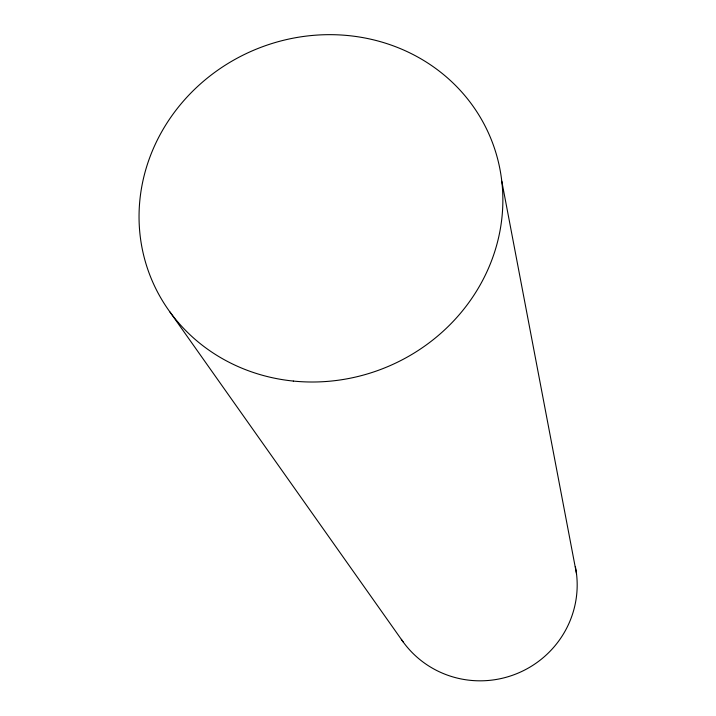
<?xml version="1.0" encoding="UTF-8"?>
<svg xmlns="http://www.w3.org/2000/svg" width="716" height="716" viewBox="0 0 716 716"><rect width="100%" height="100%" fill="white"/><g stroke="black" fill="none" stroke-linecap="round" stroke-linejoin="round"><path stroke-width="1.07" d="M169.925 311.952L403.171 641.966M501.791 181.264L576.541 573.946M575.351 566.508A96.132 94.476 -23 0 1 517.758 673.255A96.132 94.476 -23 0 1 401.327 639.334M293.327 381.064A183.672 171.813 -23 0 0 490.478 137.651A183.672 171.813 -23 0 0 179.054 106.29A183.672 171.813 -23 0 0 293.327 381.064"/></g></svg>
